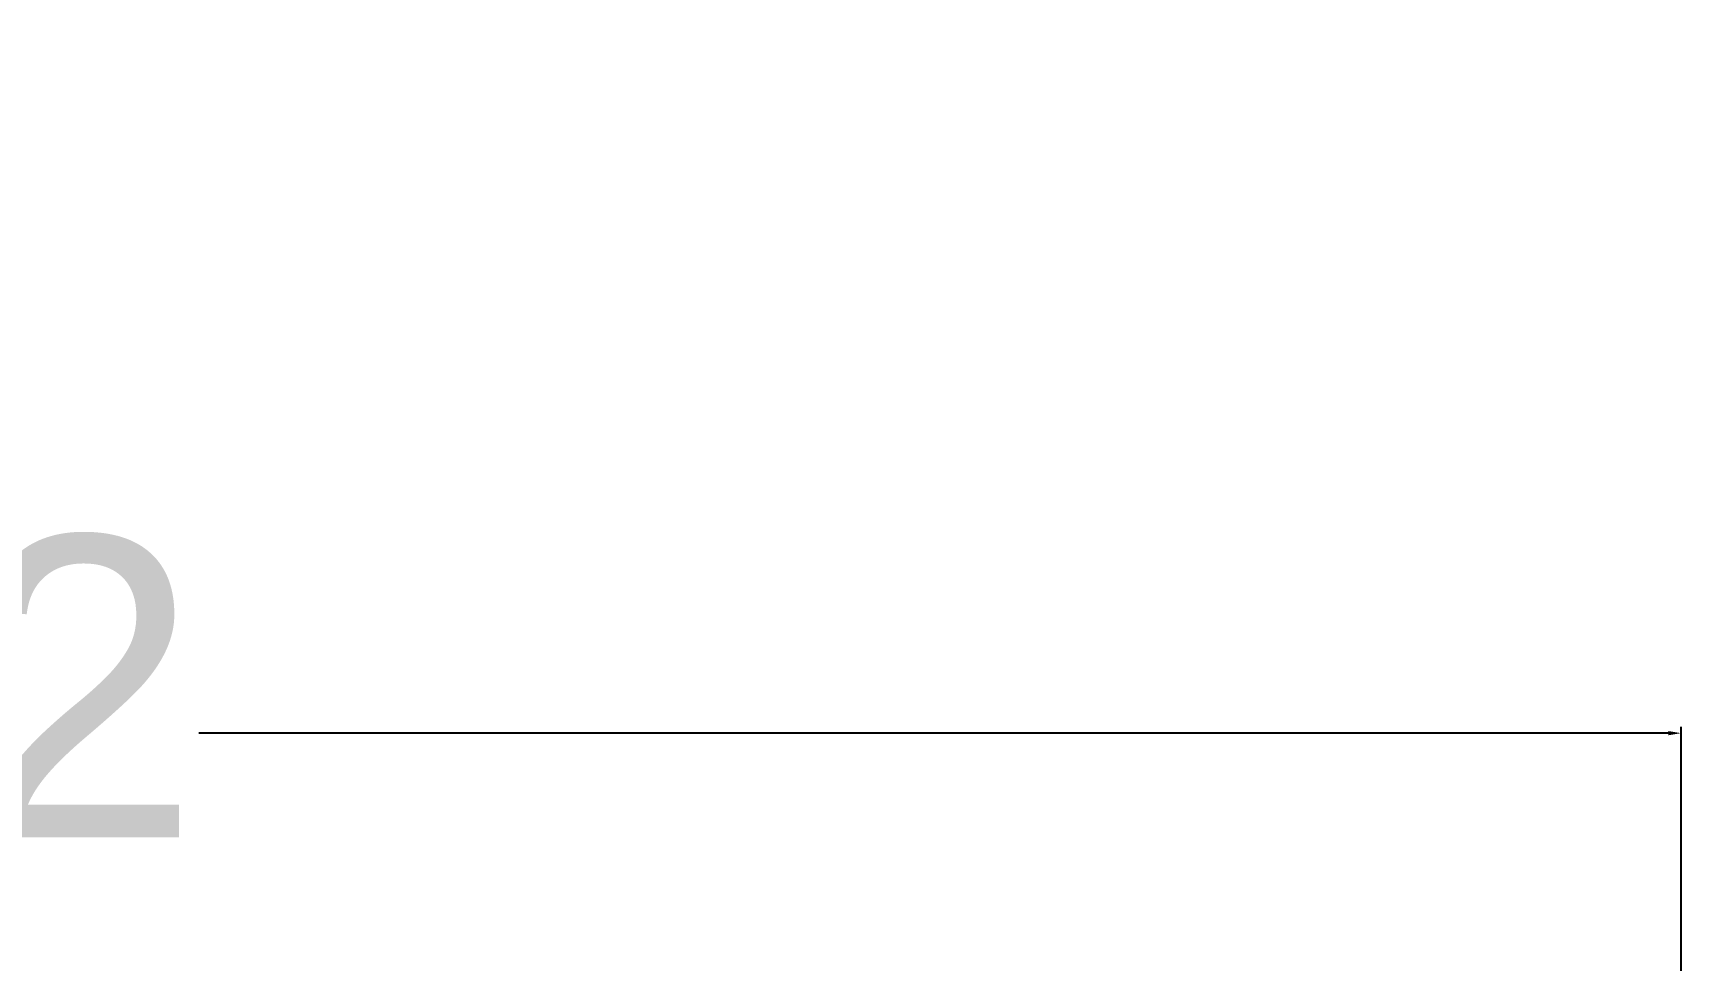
# Model space of a CAD drawing. Header units: millimetres. Extents: x -71832 to -66467, y 2511 to 5495.
# Drawn here: x -69112.9 to -68784.4, y 2867.9 to 3052.7 of the extents above; entities that cross this region are included whole.
import ezdxf

# ---------------------------------------------------------------- set-up
doc = ezdxf.new("R2010")
doc.units = ezdxf.units.MM
doc.styles.get("Standard").update_dxf_attribs({"font": 'arial.ttf'})
doc.dimstyles.new('ISO-25', dxfattribs={"dimtxt": 2.5, "dimasz": 2.5, "dimexe": 1.25, "dimexo": 0.625, "dimtad": 1, "dimtxsty": 'Standard', "dimcen": 2.5, "dimadec": 0, "dimazin": 0, "dimtfac": 1, "dimtmove": 0, "dimatfit": 3, "dimfxl": 1, "dimarcsym": 0})

# ---------------------------------------------------------------- blocks, each defined once
blk = doc.blocks.new('*D43')
at = {"color": 0, "lineweight": -2, "transparency": 16777216}
for p, q in [((-70306.34, 2861.52), (-70306.34, 2914.36)), ((-68784.4, 2861.52), (-68784.4, 2914.36)), ((-70303.84, 2913.11), (-70010.95, 2913.11)), ((-68786.9, 2913.11), (-69079.79, 2913.11))]:
    blk.add_line(p, q, dxfattribs=at)
at = {"color": 0, "transparency": 16777216}
for points in [[(-70303.84, 2913.53), (-70303.84, 2912.7), (-70306.34, 2913.11)], [(-68786.9, 2913.53), (-68786.9, 2912.7), (-68784.4, 2913.11)]]:
    blk.add_solid(points, dxfattribs=at)
at = {"layer": 'Defpoints', "color": 0, "transparency": 16777216}
for p in [(-70306.34, 2913.11), (-70306.34, 2860.9), (-68784.4, 2860.9)]:
    blk.add_point(p, dxfattribs=at)
at = {"color": 0, "transparency": 16777216, "insert": (-69545.37, 2913.11), "char_height": 60, "attachment_point": 5}
blk.add_mtext('KANAT GENİŞLİĞİ 1522', dxfattribs=at)

msp = doc.modelspace()

# ---------------------------------------------------------------- dimensions: what is measured, and where the dimension line sits
dim = msp.add_linear_dim(base=(-70306.34, 2913.11), p1=(-68784.4, 2860.9), p2=(-70306.34, 2860.9), angle=180, text='KANAT GENİŞLİĞİ <>', dimstyle='ISO-25', override={"dimtxt": 60, "dimgap": 5, "dimtad": 0, "dimdec": 0})
dim.commit()
dim.dimension.update_dxf_attribs({"geometry": '*D43', "text_midpoint": (-69545.37, 2913.11)})

doc.saveas('drawing.dxf')
